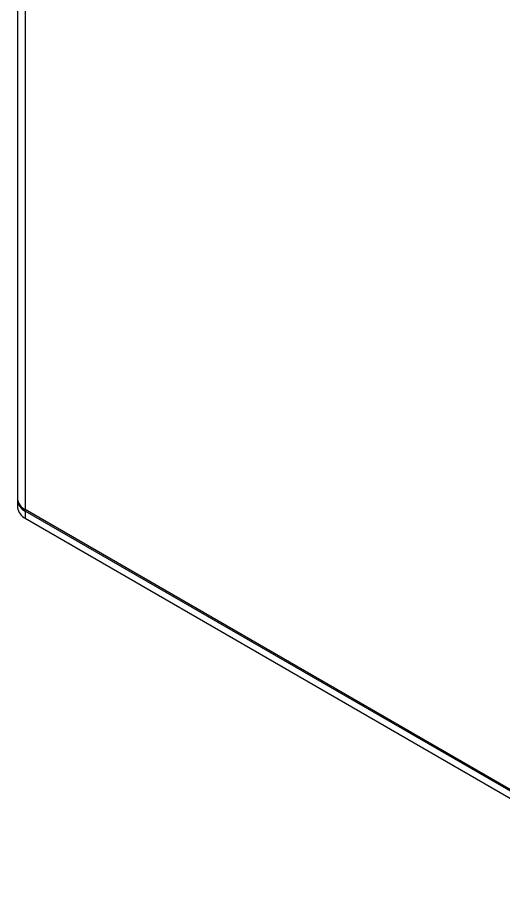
# Model space of a CAD drawing. Header units: millimetres. Extents: x 11 to 129, y 13 to 192.
# Drawn here: x 10.8 to 66.7, y 16.3 to 117.6 of the extents above; entities that cross this region are included whole.
import ezdxf

# ---------------------------------------------------------------- set-up
doc = ezdxf.new("R2010")
doc.units = ezdxf.units.MM

msp = doc.modelspace()

# ---------------------------------------------------------------- linework, layer by layer
at = {"color": 7, "linetype": 'Continuous', "lineweight": 25}
for p, q in [((10.82, 162.56), (10.82, 62.29)), ((11.7, 161.34), (11.7, 61.07)), ((10.82, 62.13), (10.82, 61.31)), ((87.57, 17.27), (11.7, 61.07)), ((11.7, 60.9), (11.7, 60.09)), ((87.57, 17.1), (11.7, 60.9)), ((11.7, 60.09), (87.57, 16.29))]:
    msp.add_line(p, q, dxfattribs=at)
for centre, radius, start, end in [((12.32, 62.44), 1.51, 185.6948, 245.6253), ((12.27, 62.24), 1.45, 180.9931, 246.6599), ((12.32, 61.46), 1.51, 185.6948, 245.6253)]:
    msp.add_arc(centre, radius, start, end, dxfattribs=at)

doc.saveas('drawing.dxf')
